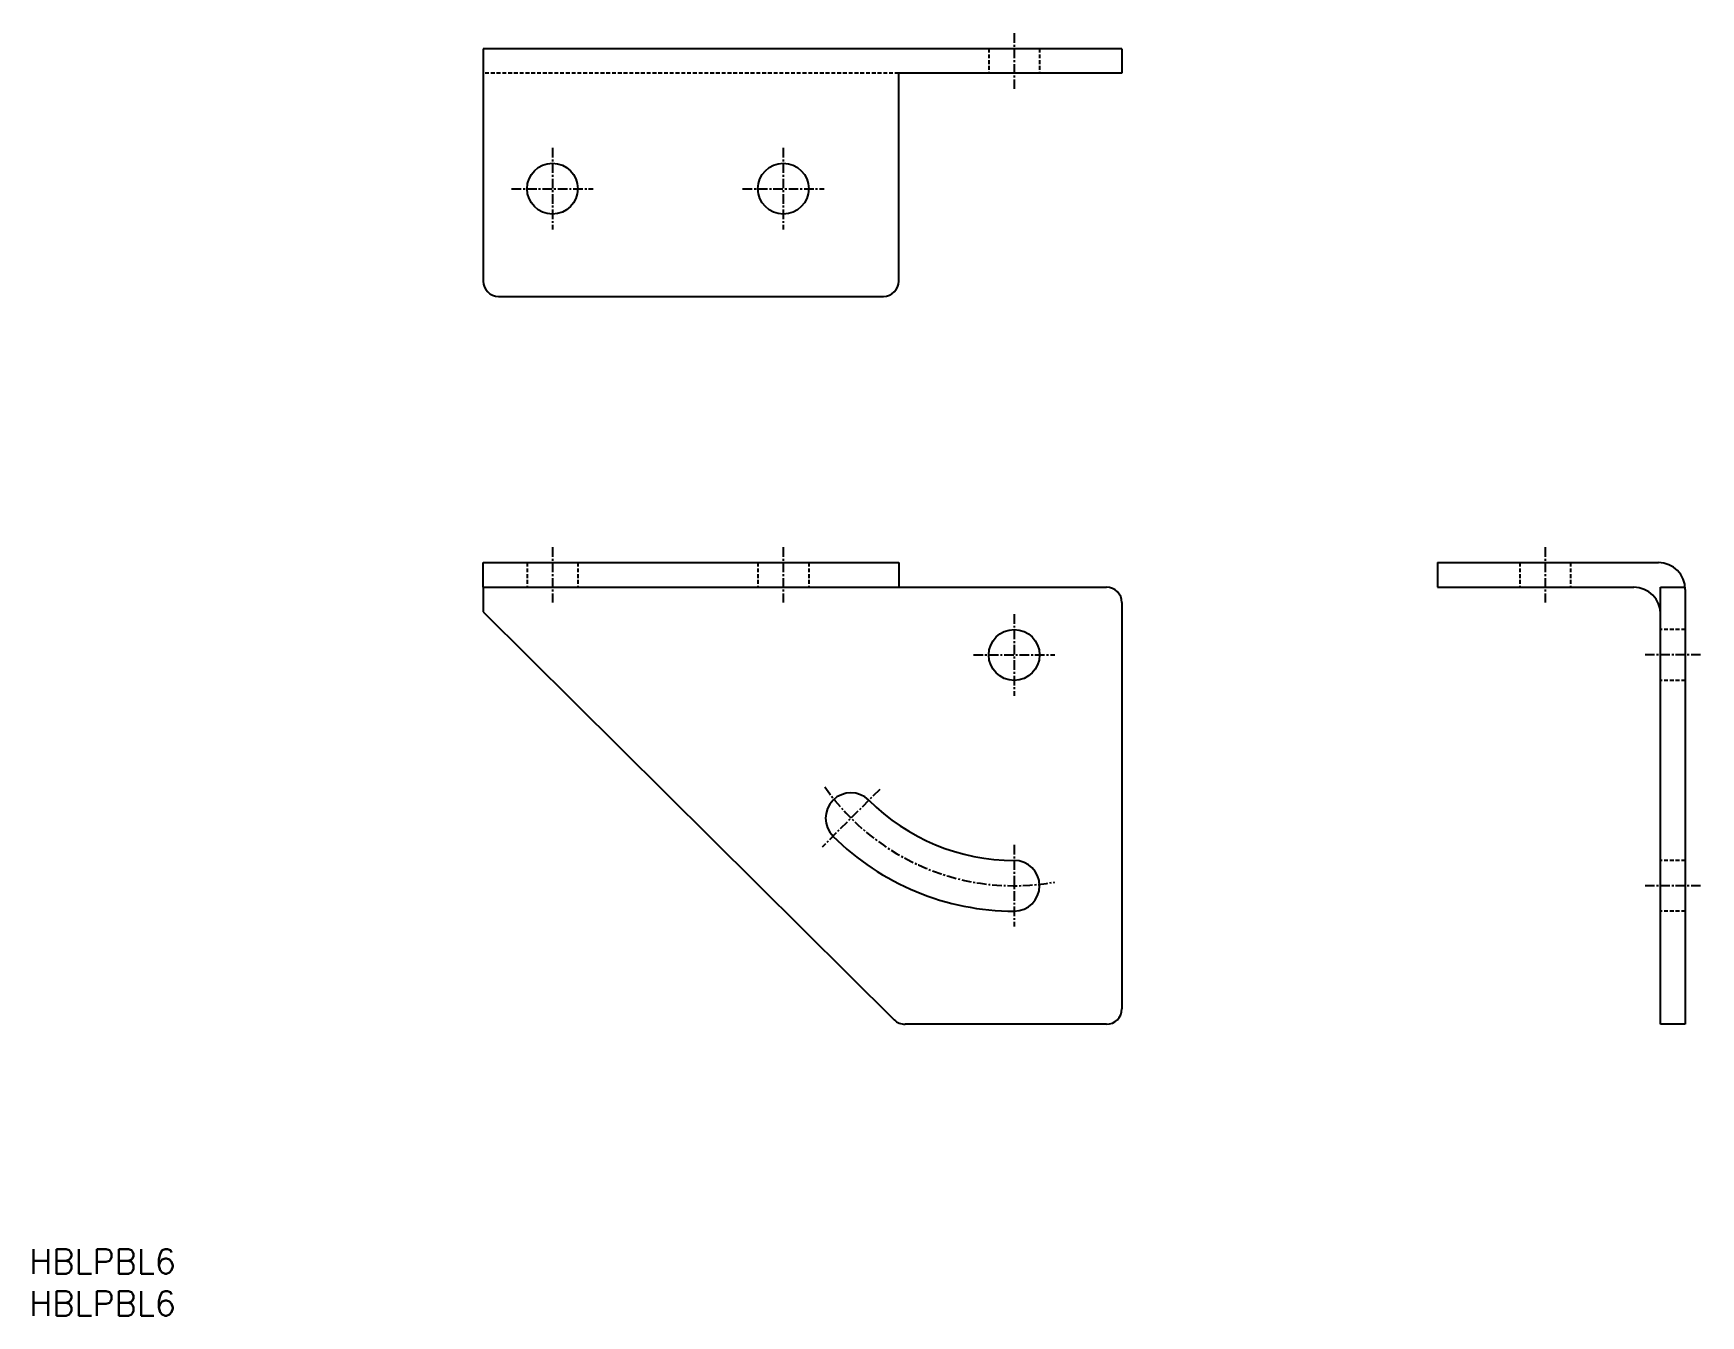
# Model space of a CAD drawing. Extents: x -55 to 162, y -29 to 138.
import ezdxf

# ---------------------------------------------------------------- set-up
doc = ezdxf.new("R2010")
doc.units = 0
doc.linetypes.add('CENTER', pattern=[2, 1.25, -0.25, 0.25, -0.25])
doc.linetypes.add('DASHED', pattern=[0.75, 0.5, -0.25])
doc.layers.get('0').update_dxf_attribs({"linetype": 'CONTINUOUS'})
doc.layers.add('CENTER', color=1, linetype='CENTER')
doc.styles.get("Standard").update_dxf_attribs({"font": 'txt.shx', "bigfont": 'bigfont.shx'})

msp = doc.modelspace()

# ---------------------------------------------------------------- linework, layer by layer
at = {"color": 7, "linetype": 'CONTINUOUS'}
for p, q in [((86.39, 136.12), (3.39, 136.12)), ((3.39, 136.12), (3.39, 105.92)), ((86.39, 136.12), (86.39, 132.92)), ((57.39, 105.92), (57.39, 132.92)), ((86.39, 132.92), (57.39, 132.92)), ((5.39, 103.92), (55.39, 103.92)), ((3.39, 66.12), (3.39, 69.32)), ((3.39, 69.32), (57.39, 69.32)), ((57.39, 69.32), (57.39, 66.12)), ((127.39, 69.32), (156.09, 69.32)), ((127.39, 69.32), (127.39, 66.12)), ((3.39, 66.12), (84.39, 66.12)), ((3.39, 66.12), (3.39, 62.92)), ((127.39, 66.12), (152.89, 66.12)), ((156.39, 9.32), (156.39, 66.12)), ((156.39, 66.12), (159.59, 66.12)), ((159.59, 65.82), (159.59, 9.32)), ((3.39, 62.92), (56.8, 9.9)), ((86.39, 64.12), (86.39, 11.32)), ((84.39, 9.32), (58.21, 9.32)), ((159.59, 9.32), (156.39, 9.32))]:
    msp.add_line(p, q, dxfattribs=at)
at = {"color": 3, "linetype": 'DASHED'}
for p, q in [((69.09, 136.12), (69.09, 132.92)), ((75.69, 136.12), (75.69, 132.92)), ((57.39, 132.92), (3.39, 132.92)), ((9.09, 69.32), (9.09, 66.12)), ((15.69, 69.32), (15.69, 66.12)), ((39.09, 69.32), (39.09, 66.12)), ((45.69, 69.32), (45.69, 66.12)), ((138.09, 69.32), (138.09, 66.12)), ((144.69, 69.32), (144.69, 66.12)), ((159.59, 60.62), (156.39, 60.62)), ((159.59, 54.02), (156.39, 54.02)), ((159.59, 30.62), (156.39, 30.62)), ((159.59, 24.02), (156.39, 24.02))]:
    msp.add_line(p, q, dxfattribs=at)
at = {"color": 7, "linetype": 'CONTINUOUS'}
for centre in [(12.39, 117.92), (42.39, 117.92), (72.39, 57.32)]:
    msp.add_circle(centre, 3.3, dxfattribs=at)
for centre, radius, start, end in [((5.39, 105.92), 2, 180, 270), ((55.39, 105.92), 2, 270, 0), ((156.09, 65.82), 3.5, 0, 90), ((84.39, 64.12), 2, 0, 90), ((152.89, 62.62), 3.5, 0, 90), ((51.18, 36.1), 3.3, 45, 225), ((72.39, 57.32), 26.7, 225, 270), ((72.39, 57.32), 33.3, 225, 270), ((72.39, 27.32), 3.3, 270, 90), ((84.39, 11.32), 2, 270, 0), ((58.21, 11.32), 2, 225.213, 270)]:
    msp.add_arc(centre, radius, start, end, dxfattribs=at)
at = {"layer": 'CENTER', "color": 1, "linetype": 'CENTER'}
for p, q in [((72.39, 138.12), (72.39, 130.92)), ((12.39, 123.22), (12.39, 112.62)), ((42.39, 123.22), (42.39, 112.62)), ((7.09, 117.92), (17.69, 117.92)), ((37.09, 117.92), (47.69, 117.92)), ((12.39, 71.32), (12.39, 64.12)), ((42.39, 71.32), (42.39, 64.12)), ((141.39, 71.32), (141.39, 64.12)), ((72.39, 62.62), (72.39, 52.02)), ((67.09, 57.32), (77.69, 57.32)), ((161.59, 57.32), (154.39, 57.32)), ((54.92, 39.85), (47.43, 32.35)), ((72.39, 32.62), (72.39, 22.02)), ((161.59, 27.32), (154.39, 27.32))]:
    msp.add_line(p, q, dxfattribs=at)
msp.add_arc((72.39, 57.32), 30, 214.8777, 280.1223, dxfattribs=at)

# ---------------------------------------------------------------- texts
at = {"color": 7, "linetype": 'CONTINUOUS'}
for p in [(-55.61, -23.1), (-55.61, -28.56)]:
    msp.add_text('HBLPBL6', height=3.2, dxfattribs=at).set_placement(p)

doc.saveas('drawing.dxf')
